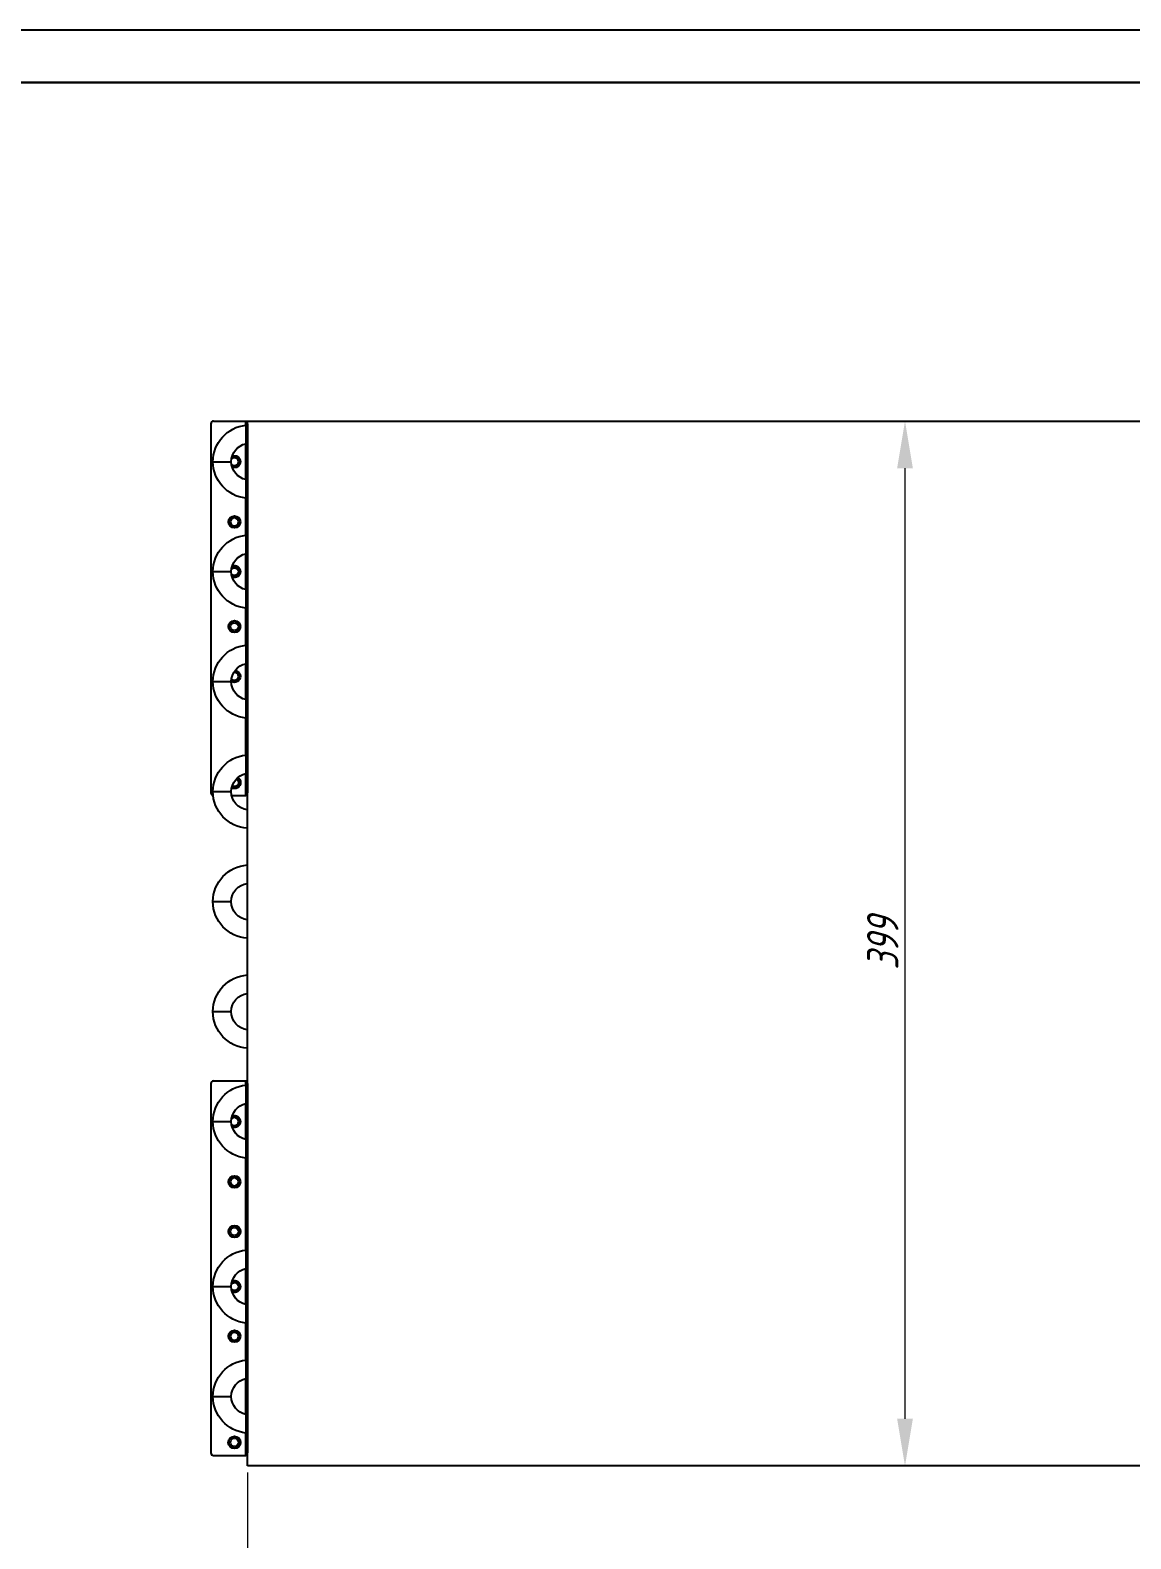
# Model space of a CAD drawing. Header units: millimetres. Extents: x 937859 to 970574, y 987894 to 996517.
# Drawn here: x 968243 to 968663, y 994650 to 995226 of the extents above; entities that cross this region are included whole.
import ezdxf

# ---------------------------------------------------------------- set-up
doc = ezdxf.new("R2010")
doc.units = ezdxf.units.MM
doc.header["$LTSCALE"] = 0.5
for name, color, linetype, lineweight in [('0.25-STAMP', 7, 'Continuous', 25), ('0.3-STAMP', 7, 'Continuous', 30), ('MD_Visible', 7, 'Continuous', 25), ('MD_Visible Narrow', 7, 'Continuous', 25)]:
    doc.layers.add(name, color=color, linetype=linetype, lineweight=lineweight)
doc.styles.add('A2', font='GOST_A.TTF', dxfattribs={"width": 0.955, "oblique": 15, "height": 12})
doc.dimstyles.new('ISO-25', dxfattribs={"dimtxt": 12, "dimasz": 4.5, "dimexe": 0.5, "dimexo": 0.625, "dimtad": 1, "dimtxsty": 'A2', "dimcen": 2.5, "dimadec": 0, "dimazin": 0, "dimtfac": 1, "dimtmove": 0, "dimatfit": 3, "dimfxl": 1, "dimlwd": 9, "dimlwe": 9, "dimarcsym": 0})

# ---------------------------------------------------------------- blocks, each defined once
blk = doc.blocks.new('*D219')
at = {"color": 0, "lineweight": 9, "transparency": 16777216}
for p, q in [((968326.05, 994675.43), (968326.05, 994624.41)), ((968997.05, 994675.43), (968997.05, 994624.41)), ((968979.05, 994626.41), (968344.05, 994626.41))]:
    blk.add_line(p, q, dxfattribs=at)
at = {"color": 0, "transparency": 16777216}
for points in [[(968344.05, 994629.41), (968344.05, 994623.41), (968326.05, 994626.41)], [(968979.05, 994629.41), (968979.05, 994623.41), (968997.05, 994626.41)]]:
    blk.add_solid(points, dxfattribs=at)
at = {"layer": 'Defpoints', "color": 0, "transparency": 16777216}
for p in [(968326.05, 994677.93), (968997.05, 994677.93), (968326.05, 994626.41)]:
    blk.add_point(p, dxfattribs=at)
at = {"color": 0, "lineweight": 5, "transparency": 16777216, "insert": (968661.55, 994634.91), "char_height": 12, "attachment_point": 5, "style": 'A2'}
blk.add_mtext('671', dxfattribs=at)
blk = doc.blocks.new('*D221')
at = {"color": 0, "lineweight": 9, "transparency": 16777216}
for p, q in [((968328.55, 995076.93), (968579.21, 995076.93)), ((968577.21, 995058.93), (968577.21, 994695.93)), ((968334.48, 994677.93), (968579.21, 994677.93))]:
    blk.add_line(p, q, dxfattribs=at)
at = {"color": 0, "transparency": 16777216}
for points in [[(968574.21, 995058.93), (968580.21, 995058.93), (968577.21, 995076.93)], [(968574.21, 994695.93), (968580.21, 994695.93), (968577.21, 994677.93)]]:
    blk.add_solid(points, dxfattribs=at)
at = {"layer": 'Defpoints', "color": 0, "transparency": 16777216}
for p in [(968326.05, 995076.93), (968331.98, 994677.93), (968577.21, 994677.93)]:
    blk.add_point(p, dxfattribs=at)
at = {"color": 0, "lineweight": 5, "transparency": 16777216, "insert": (968568.71, 994877.43), "char_height": 12, "attachment_point": 5, "rotation": 90, "style": 'A2'}
blk.add_mtext('399', dxfattribs=at)

msp = doc.modelspace()

# ---------------------------------------------------------------- linework, layer by layer
at = {"layer": '0.25-STAMP'}
msp.add_lwpolyline([(967822.551, 994038.211), (969502.551, 994038.211), (969502.551, 995226.211), (967822.551, 995226.211), (967822.551, 994038.211)], dxfattribs=at)
at = {"layer": '0.3-STAMP'}
msp.add_lwpolyline([(967902.551, 994058.211), (969482.551, 994058.211), (969482.551, 995206.211), (967902.551, 995206.211), (967902.551, 994058.211)], dxfattribs=at)
at = {"layer": 'MD_Visible', "extrusion": (0, 1, 0)}
for p, q in [((968312.053, 995075.934), (968312.053, 994934.934)), ((968313.053, 995076.934), (968325.253, 995076.934)), ((968325.253, 995076.934), (968325.453, 995076.934)), ((968325.453, 995076.934), (968325.453, 995075.934)), ((968325.453, 995076.934), (968326.053, 995076.934)), ((968325.453, 995075.934), (968325.453, 994934.934)), ((968326.053, 994677.934), (968326.053, 995076.934)), ((968326.053, 995076.934), (968997.053, 995076.934)), ((968326.053, 995075.934), (968326.053, 994934.934)), ((968320.016, 994933.934), (968325.253, 994933.934)), ((968325.253, 994933.934), (968325.453, 994933.934)), ((968325.453, 994934.934), (968325.453, 994933.934)), ((968326.053, 994933.934), (968325.453, 994933.934)), ((968312.053, 994823.934), (968312.053, 994682.934)), ((968313.053, 994824.934), (968325.253, 994824.934)), ((968325.253, 994824.934), (968325.453, 994824.934)), ((968325.453, 994824.934), (968325.453, 994823.934)), ((968325.453, 994824.934), (968326.053, 994824.934)), ((968325.453, 994823.934), (968325.453, 994682.934)), ((968326.053, 994823.934), (968326.053, 994682.934)), ((968325.453, 994682.934), (968325.453, 994681.934)), ((968313.053, 994681.934), (968325.253, 994681.934)), ((968325.253, 994681.934), (968325.453, 994681.934)), ((968326.053, 994681.934), (968325.453, 994681.934)), ((968997.053, 994677.934), (968326.053, 994677.934))]:
    msp.add_line(p, q, dxfattribs=at)
at = {"layer": 'MD_Visible'}
for centre, radius, start, end in [((968313.053, 995075.934), 1, 90, 180), ((968321.053, 995061.434), 2.1, 90, 116.712083), ((968321.053, 995061.434), 2.1, 270, 90), ((968321.053, 995061.434), 1.5, 90, 138.889968), ((968321.053, 995061.434), 1.5, 221.110032, 270), ((968321.053, 995061.434), 2.1, 243.287917, 270), ((968321.053, 995061.434), 1.5, 270, 90), ((968321.053, 995038.434), 2.1, 90, 270), ((968321.053, 995038.434), 1.5, 90, 270), ((968321.053, 995038.434), 2.1, 270, 90), ((968321.053, 995038.434), 1.5, 270, 90), ((968321.053, 994979.434), 2.1, 235.326878, 270), ((968321.053, 994979.434), 1.5, 221.307115, 270), ((968321.053, 994979.434), 1.5, 90, 100.641673), ((968321.053, 994979.434), 2.1, 270, 86.62191), ((968321.053, 994979.434), 1.5, 270, 90), ((968313.053, 994934.934), 1, 180, 263.096921), ((968313.053, 994823.934), 1, 90, 180), ((968321.053, 994809.434), 1.5, 90, 138.889968), ((968321.053, 994809.434), 2.1, 90, 116.712083), ((968321.053, 994809.434), 2.1, 270, 90), ((968321.053, 994809.434), 1.5, 270, 90), ((968321.053, 994809.434), 1.5, 221.110032, 270), ((968321.053, 994809.434), 2.1, 243.287917, 270), ((968321.053, 994786.434), 2.1, 90, 270), ((968321.053, 994786.434), 1.5, 90, 270), ((968321.053, 994786.434), 2.1, 270, 90), ((968321.053, 994786.434), 1.5, 270, 90), ((968321.053, 994727.434), 2.1, 90, 270), ((968321.053, 994727.434), 1.5, 90, 270), ((968321.053, 994727.434), 2.1, 270, 90), ((968321.053, 994727.434), 1.5, 270, 90), ((968313.053, 994682.934), 1, 180, 270)]:
    msp.add_arc(centre, radius, start, end, dxfattribs=at)
at = {"layer": 'MD_Visible', "extrusion": (1.22465e-16, 0, -1)}
for centre, radius, start, end in [((-968326.853, 995061.434), 14, 0, 84.26083), ((-968326.853, 995061.434), 7, 0, 78.463041), ((-968326.853, 995061.434), 14, 275.73917, 0), ((-968326.853, 995061.434), 7, 281.536959, 0), ((-968326.853, 995019.434), 14, 0, 84.26083), ((-968326.853, 995019.434), 7, 0, 78.463041), ((-968326.853, 995019.434), 14, 275.73917, 0), ((-968326.853, 995019.434), 7, 281.536959, 0), ((-968321.053, 995019.434), 1.508, 41.569196, 90), ((-968321.053, 995019.434), 1.508, 270, 318.430804), ((-968321.053, 995019.434), 2.108, 63.482547, 90), ((-968321.053, 995019.434), 2.108, 270, 296.517453), ((-968321.053, 995019.434), 2.108, 90, 270), ((-968321.053, 995019.434), 1.508, 90, 270), ((-968321.053, 994998.434), 2.1, 270, 90), ((-968321.053, 994998.434), 1.5, 270, 90), ((-968321.053, 994998.434), 2.1, 90, 270), ((-968321.053, 994998.434), 1.5, 90, 270), ((-968326.853, 994977.434), 14, 0, 84.26083), ((-968326.853, 994977.434), 7, 0, 78.463041), ((-968326.853, 994977.434), 14, 275.73917, 0), ((-968326.853, 994977.434), 7, 281.536959, 0), ((-968326.853, 994935.434), 14, 0, 84.26083), ((-968326.853, 994935.434), 7, 0, 78.463041), ((-968321.053, 994938.934), 2.15, 270, 298.132446), ((-968321.053, 994938.934), 1.55, 270, 303.03949), ((-968321.053, 994938.934), 2.15, 124.085172, 270), ((-968321.053, 994938.934), 1.55, 119.178128, 270), ((-968326.853, 994935.434), 14, 273.275829, 0), ((-968326.853, 994935.434), 7, 276.562428, 0), ((-968326.853, 994893.434), 14, 0, 86.724171), ((-968326.853, 994893.434), 7, 0, 83.437572), ((-968326.853, 994893.434), 14, 273.275829, 0), ((-968326.853, 994893.434), 7, 276.562428, 0), ((-968326.853, 994851.434), 14, 0, 86.724171), ((-968326.853, 994851.434), 7, 0, 83.437572), ((-968326.853, 994851.434), 14, 273.275829, 0), ((-968326.853, 994851.434), 7, 276.562428, 0), ((-968326.853, 994809.434), 14, 0, 84.26083), ((-968326.853, 994809.434), 7, 0, 78.463041), ((-968326.853, 994809.434), 14, 275.73917, 0), ((-968326.853, 994809.434), 7, 281.536959, 0), ((-968321.053, 994767.434), 2.108, 270, 90), ((-968321.053, 994767.434), 2.108, 90, 270), ((-968321.053, 994767.434), 1.508, 270, 90), ((-968321.053, 994767.434), 1.508, 90, 270), ((-968326.853, 994746.434), 14, 0, 84.26083), ((-968326.853, 994746.434), 7, 0, 78.463041), ((-968326.853, 994746.434), 14, 275.73917, 0), ((-968326.853, 994746.434), 7, 281.536959, 0), ((-968321.053, 994746.434), 1.5, 41.110032, 90), ((-968321.053, 994746.434), 2.1, 63.287917, 90), ((-968321.053, 994746.434), 2.1, 90, 270), ((-968321.053, 994746.434), 1.5, 90, 270), ((-968321.053, 994746.434), 1.5, 270, 318.889968), ((-968321.053, 994746.434), 2.1, 270, 296.712083), ((-968326.853, 994704.434), 14, 0, 84.26083), ((-968326.853, 994704.434), 7, 0, 78.463041), ((-968326.853, 994704.434), 14, 275.73917, 0), ((-968326.853, 994704.434), 7, 281.536959, 0), ((-968321.053, 994686.934), 2.15, 270, 90), ((-968321.053, 994686.934), 1.55, 270, 90), ((-968321.053, 994686.934), 2.15, 90, 270), ((-968321.053, 994686.934), 1.55, 90, 270)]:
    msp.add_arc(centre, radius, start, end, dxfattribs=at)
at = {"layer": 'MD_Visible Narrow', "extrusion": (0, 1, 0)}
for p, q in [((968325.253, 995076.934), (968325.253, 995075.342)), ((968326.053, 995075.934), (968325.453, 995075.934)), ((968325.253, 995068.249), (968325.253, 995054.619)), ((968312.853, 995061.434), (968319.853, 995061.434)), ((968323.353, 995061.434), (968323.153, 995061.434)), ((968325.253, 995047.526), (968325.253, 995033.342)), ((968318.753, 995038.434), (968318.953, 995038.434)), ((968323.353, 995038.434), (968323.153, 995038.434)), ((968325.253, 995026.249), (968325.253, 995012.619)), ((968312.853, 995019.434), (968319.853, 995019.434)), ((968323.361, 995019.434), (968323.161, 995019.434)), ((968325.253, 995005.526), (968325.253, 994991.342)), ((968318.753, 994998.434), (968318.953, 994998.434)), ((968323.353, 994998.434), (968323.153, 994998.434)), ((968325.253, 994984.249), (968325.253, 994970.619)), ((968312.853, 994977.434), (968319.853, 994977.434)), ((968323.353, 994979.434), (968323.153, 994979.434)), ((968325.253, 994963.526), (968325.253, 994949.342)), ((968325.253, 994942.249), (968325.253, 994933.934)), ((968323.403, 994938.934), (968323.203, 994938.934)), ((968312.853, 994935.434), (968319.853, 994935.434)), ((968325.453, 994934.934), (968326.053, 994934.934)), ((968312.853, 994893.434), (968319.853, 994893.434)), ((968312.853, 994851.434), (968319.853, 994851.434)), ((968325.253, 994824.934), (968325.253, 994823.342)), ((968326.053, 994823.934), (968325.453, 994823.934)), ((968325.253, 994816.249), (968325.253, 994802.619)), ((968312.853, 994809.434), (968319.853, 994809.434)), ((968323.353, 994809.434), (968323.153, 994809.434)), ((968325.253, 994795.526), (968325.253, 994760.342)), ((968318.753, 994786.434), (968318.953, 994786.434)), ((968323.353, 994786.434), (968323.153, 994786.434)), ((968318.745, 994767.434), (968318.945, 994767.434)), ((968323.361, 994767.434), (968323.161, 994767.434)), ((968325.253, 994753.249), (968325.253, 994739.619)), ((968312.853, 994746.434), (968319.853, 994746.434)), ((968323.353, 994746.434), (968323.153, 994746.434)), ((968325.253, 994732.526), (968325.253, 994718.342)), ((968318.753, 994727.434), (968318.953, 994727.434)), ((968323.353, 994727.434), (968323.153, 994727.434)), ((968325.253, 994711.249), (968325.253, 994697.619)), ((968312.853, 994704.434), (968319.853, 994704.434)), ((968325.253, 994690.526), (968325.253, 994681.934)), ((968318.703, 994686.934), (968318.903, 994686.934)), ((968323.403, 994686.934), (968323.203, 994686.934)), ((968325.453, 994682.934), (968326.053, 994682.934))]:
    msp.add_line(p, q, dxfattribs=at)
at = {"layer": 'MD_Visible Narrow', "extrusion": (1.22465e-16, 0, -1)}
for centre, radius, start, end in [((-968321.053, 995061.434), 2.3, 67.82503, 180), ((-968321.053, 995061.434), 2.3, 180, 292.17497), ((-968321.053, 995038.434), 2.3, 0, 180), ((-968321.053, 995038.434), 2.3, 180, 0), ((-968321.053, 995019.434), 2.308, 67.988614, 180), ((-968321.053, 995019.434), 2.308, 180, 292.011386), ((-968321.053, 994998.434), 2.3, 0, 180), ((-968321.053, 994998.434), 2.3, 180, 0), ((-968321.053, 994979.434), 2.3, 180, 301.446002), ((-968321.053, 994979.434), 2.3, 96.60521, 180), ((-968321.053, 994938.934), 2.35, 180, 296.763211), ((-968321.053, 994938.934), 2.35, 125.454407, 180), ((-968321.053, 994809.434), 2.3, 67.82503, 180), ((-968321.053, 994809.434), 2.3, 180, 292.17497), ((-968321.053, 994786.434), 2.3, 0, 180), ((-968321.053, 994786.434), 2.3, 180, 0), ((-968321.053, 994767.434), 2.308, 0, 180), ((-968321.053, 994767.434), 2.308, 180, 0), ((-968321.053, 994746.434), 2.3, 67.82503, 180), ((-968321.053, 994746.434), 2.3, 180, 292.17497), ((-968321.053, 994727.434), 2.3, 0, 180), ((-968321.053, 994727.434), 2.3, 180, 0), ((-968321.053, 994686.934), 2.35, 0, 180), ((-968321.053, 994686.934), 2.35, 180, 0)]:
    msp.add_arc(centre, radius, start, end, dxfattribs=at)

# ---------------------------------------------------------------- dimensions: what is measured, and where the dimension line sits
at = {"lineweight": 5}
dim = msp.add_linear_dim(base=(968577.211, 994677.934), p1=(968326.053, 995076.934), p2=(968331.979, 994677.934), angle=90, dimstyle='ISO-25', override={"dimscale": 4, "dimtxt": 5, "dimlfac": 1}, dxfattribs=at)
dim.commit()
dim.dimension.update_dxf_attribs({"geometry": '*D221', "text_midpoint": (968568.706, 994877.434)})
dim = msp.add_linear_dim(base=(968326.053, 994626.408), p1=(968997.053, 994677.934), p2=(968326.053, 994677.934), dimstyle='ISO-25', override={"dimscale": 4, "dimtxt": 5, "dimlfac": 1}, dxfattribs=at)
dim.commit()
dim.dimension.update_dxf_attribs({"geometry": '*D219', "text_midpoint": (968661.553, 994634.912)})

doc.saveas('drawing.dxf')
